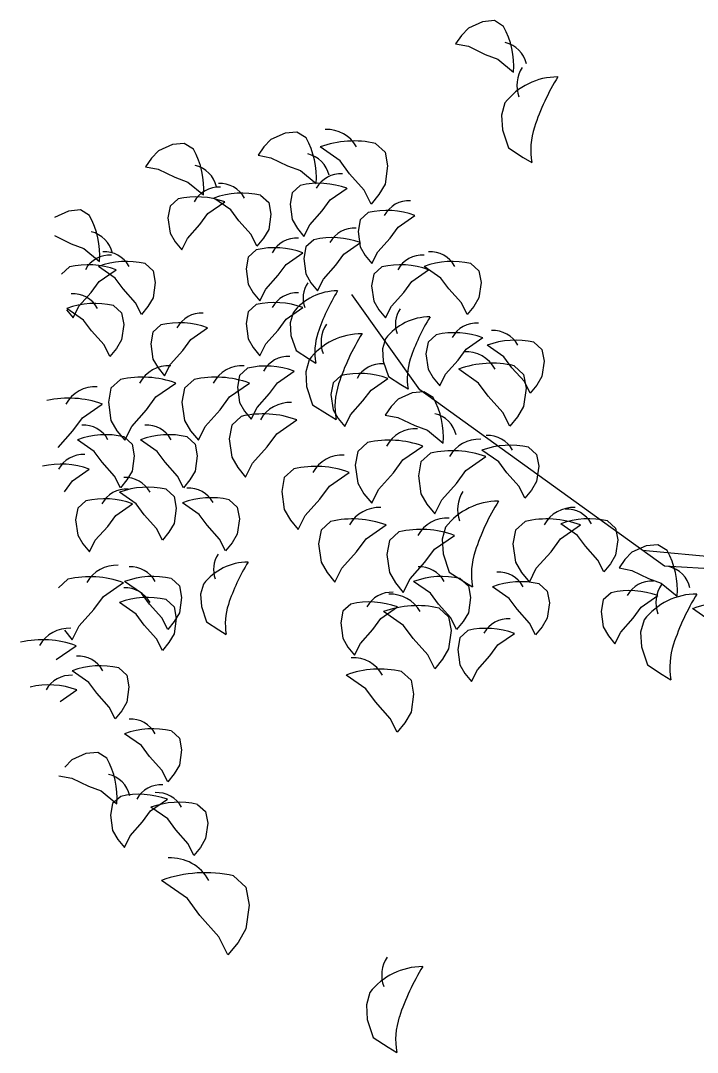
# Model space of a CAD drawing. Header units: metres. Extents: x 368 to 3789, y -155 to 1148.
# Drawn here: x 882.57 to 887.59, y 524.93 to 532.6 of the extents above; entities that cross this region are included whole.
import ezdxf

# ---------------------------------------------------------------- set-up
doc = ezdxf.new("R2010")
doc.units = ezdxf.units.M

# ---------------------------------------------------------------- blocks, each defined once
blk = doc.blocks.new('A$C09CF175E')
at = {"color": 74}
for p, q in [((797.3, 4434.8), (772.9, 4423.9)), ((817.7, 4436.7), (797.3, 4434.8)), ((833.6, 4426.8), (817.7, 4436.7)), ((772.9, 4423.9), (760.8, 4411.3)), ((760.8, 4411.3), (750.6, 4396.6)), ((750.6, 4396.6), (772.8, 4392.4)), ((772.8, 4392.4), (801.6, 4378.4)), ((801.6, 4378.4), (823.6, 4370.3)), ((823.6, 4370.3), (850.9, 4348)), ((835.9, 4294.8), (829.9, 4273.8)), ((829.9, 4273.8), (831.4, 4248.4)), ((456.5, 4242.6), (432.1, 4231.7)), ((476.9, 4244.5), (456.5, 4242.6)), ((492.8, 4234.6), (476.9, 4244.5)), ((831.4, 4248.4), (841.9, 4217.1)), ((262.1, 4222.7), (237.7, 4211.8)), ((282.5, 4224.6), (262.1, 4222.7)), ((298.4, 4214.7), (282.5, 4224.6)), ((432.1, 4231.7), (420, 4219.1)), ((612.5, 4224.7), (628.9, 4209.8)), ((237.7, 4211.8), (225.6, 4199.1)), ((420, 4219.1), (409.8, 4204.4)), ((409.8, 4204.4), (431.9, 4200.2)), ((551.2, 4194.8), (516.8, 4218.7)), ((628.9, 4209.8), (633.4, 4185.9)), ((841.9, 4217.1), (867.3, 4200.6)), ((225.6, 4199.1), (215.4, 4184.4)), ((215.4, 4184.4), (237.6, 4180.3)), ((431.9, 4200.2), (460.8, 4186.2)), ((460.8, 4186.2), (482.8, 4178.1)), ((567.6, 4172.4), (551.2, 4194.8)), ((633.4, 4185.9), (628.9, 4154.5)), ((867.3, 4200.6), (882.3, 4191.7)), ((237.6, 4180.3), (266.4, 4166.3)), ((482.8, 4178.1), (510.1, 4155.8)), ((593, 4144), (567.6, 4172.4)), ((266.4, 4166.3), (288.4, 4158.2)), ((288.4, 4158.2), (315.7, 4135.9)), ((482.7, 4152.4), (468.9, 4139.8)), ((628.9, 4154.5), (618.4, 4136.6)), ((414.2, 4135.4), (428.1, 4122.8)), ((468.9, 4139.8), (465.1, 4119.7)), ((534.3, 4127.2), (563.3, 4147.4)), ((605, 4120.1), (593, 4144)), ((618.4, 4136.6), (605, 4120.1)), ((257.8, 4116.4), (254.1, 4096.3)), ((271.7, 4129), (257.8, 4116.4)), ((323.3, 4103.8), (352.3, 4123.9)), ((362.6, 4110.3), (333.7, 4130.4)), ((428.1, 4122.8), (431.9, 4102.7)), ((465.1, 4119.7), (468.9, 4093.3)), ((520.5, 4108.4), (534.3, 4127.2)), ((82.7, 4108.1), (58.3, 4097.2)), ((103.1, 4110), (82.7, 4108.1)), ((119, 4100.2), (103.1, 4110)), ((254.1, 4096.3), (257.8, 4069.8)), ((309.5, 4084.9), (323.3, 4103.8)), ((376.5, 4091.4), (362.6, 4110.3)), ((431.9, 4102.7), (428.1, 4076.3)), ((499.1, 4084.5), (520.5, 4108.4)), ((599.9, 4105.5), (586.1, 4093)), ((651.6, 4080.4), (680.5, 4100.5)), ((288.1, 4061), (309.5, 4084.9)), ((397.9, 4067.5), (376.5, 4091.4)), ((468.9, 4093.3), (477.7, 4078.2)), ((477.7, 4078.2), (489, 4064.3)), ((489, 4064.3), (499.1, 4084.5)), ((586.1, 4093), (582.3, 4072.8)), ((637.7, 4061.5), (651.6, 4080.4)), ((58.2, 4065.7), (87, 4051.7)), ((257.8, 4069.8), (266.7, 4054.7)), ((278, 4040.9), (288.1, 4061)), ((407.9, 4047.4), (397.9, 4067.5)), ((419.3, 4061.2), (407.9, 4047.4)), ((428.1, 4076.3), (419.3, 4061.2)), ((582.3, 4072.8), (586.1, 4046.4)), ((616.3, 4037.6), (637.7, 4061.5)), ((87, 4051.7), (109, 4043.6)), ((109, 4043.6), (136.3, 4021.3)), ((266.7, 4054.7), (278, 4040.9)), ((492.3, 4046.1), (488.5, 4026)), ((506.2, 4058.7), (492.3, 4046.1)), ((557.8, 4033.5), (586.7, 4053.6)), ((586.1, 4046.4), (594.9, 4031.3)), ((392.7, 4028.7), (389, 4008.5)), ((406.6, 4041.2), (392.7, 4028.7)), ((458.2, 4016.1), (487.2, 4036.2)), ((488.5, 4026), (492.3, 3999.5)), ((543.9, 4014.6), (557.8, 4033.5)), ((594.9, 4031.3), (606.2, 4017.5)), ((606.2, 4017.5), (616.3, 4037.6)), ((84.1, 4011.8), (70.3, 3999.2)), ((163.1, 3992.4), (134.2, 4012.6)), ((135.7, 3986.6), (164.7, 4006.8)), ((214.7, 4017.6), (228.6, 4005)), ((389, 4008.5), (392.7, 3982.1)), ((444.4, 3997.2), (458.2, 4016.1)), ((522.5, 3990.7), (543.9, 4014.6)), ((623.4, 4011.8), (609.5, 3999.2)), ((675, 3986.6), (704, 4006.8)), ((725.4, 3992.4), (696.4, 4012.6)), ((777, 4017.6), (790.8, 4005)), ((177, 3973.6), (163.1, 3992.4)), ((228.6, 4005), (232.4, 3984.9)), ((423, 3973.3), (444.4, 3997.2)), ((492.3, 3999.5), (501.1, 3984.4)), ((512.5, 3970.6), (522.5, 3990.7)), ((609.5, 3999.2), (605.8, 3979.1)), ((739.2, 3973.6), (725.4, 3992.4)), ((790.8, 4005), (794.6, 3984.9)), ((121.9, 3967.8), (135.7, 3986.6)), ((198.4, 3949.7), (177, 3973.6)), ((232.4, 3984.9), (228.6, 3958.5)), ((392.7, 3982.1), (401.6, 3967)), ((412.9, 3953.2), (423, 3973.3)), ((501.1, 3984.4), (512.5, 3970.6)), ((605.8, 3979.1), (609.5, 3952.7)), ((661.2, 3967.8), (675, 3986.6)), ((760.6, 3949.7), (739.2, 3973.6)), ((794.6, 3984.9), (790.8, 3958.5)), ((100.5, 3943.9), (121.9, 3967.8)), ((228.6, 3958.5), (219.8, 3943.4)), ((401.6, 3967), (412.9, 3953.2)), ((639.8, 3943.9), (661.2, 3967.8)), ((790.8, 3958.5), (782, 3943.4)), ((79.1, 3937.6), (90.4, 3923.7)), ((108.7, 3919.9), (79.8, 3940.1)), ((90.4, 3923.7), (100.5, 3943.9)), ((160.3, 3945.1), (174.2, 3932.5)), ((208.4, 3929.5), (198.4, 3949.7)), ((219.8, 3943.4), (208.4, 3929.5)), ((406.6, 3946.6), (392.7, 3934)), ((458.2, 3921.4), (487.2, 3941.6)), ((609.5, 3952.7), (618.4, 3937.6)), ((618.4, 3937.6), (629.7, 3923.7)), ((629.7, 3923.7), (639.8, 3943.9)), ((770.7, 3929.5), (760.6, 3949.7)), ((782, 3943.4), (770.7, 3929.5)), ((122.6, 3901.1), (108.7, 3919.9)), ((174.2, 3932.5), (178, 3912.4)), ((392.7, 3934), (389, 3913.9)), ((444.4, 3902.6), (458.2, 3921.4)), ((470.2, 3932.6), (465.2, 3915)), ((144, 3877.2), (122.6, 3901.1)), ((178, 3912.4), (174.2, 3886)), ((242.1, 3911.7), (228.3, 3899.2)), ((293.7, 3886.6), (322.7, 3906.7)), ((389, 3913.9), (392.7, 3887.5)), ((423, 3878.7), (444.4, 3902.6)), ((465.2, 3915), (466.5, 3893.6)), ((174.2, 3886), (165.4, 3870.9)), ((228.3, 3899.2), (224.5, 3879)), ((279.9, 3867.7), (293.7, 3886.6)), ((392.7, 3887.5), (401.6, 3872.4)), ((466.5, 3893.6), (475.3, 3867.2)), ((629.7, 3887.8), (624.7, 3870.2)), ((703.3, 3882.1), (699.6, 3861.9)), ((717.2, 3894.7), (703.3, 3882.1)), ((768.8, 3869.5), (797.7, 3889.6)), ((885.8, 3881.7), (899.6, 3869.1)), ((154, 3857), (144, 3877.2)), ((165.4, 3870.9), (154, 3857)), ((224.5, 3879), (228.3, 3852.6)), ((258.5, 3843.8), (279.9, 3867.7)), ((401.6, 3872.4), (412.9, 3858.5)), ((412.9, 3858.5), (423, 3878.7)), ((475.3, 3867.2), (496.7, 3853.4)), ((624.7, 3870.2), (625.9, 3848.8)), ((754.9, 3850.6), (768.8, 3869.5)), ((834.2, 3856.5), (805.2, 3876.6)), ((899.6, 3869.1), (903.4, 3849)), ((228.3, 3852.6), (237.1, 3837.5)), ((498, 3851.6), (492, 3830.7)), ((496.7, 3853.4), (509.3, 3845.8)), ((625.9, 3848.8), (634.7, 3822.4)), ((699.6, 3861.9), (703.3, 3835.5)), ((733.5, 3826.7), (754.9, 3850.6)), ((848, 3837.6), (834.2, 3856.5)), ((903.4, 3849), (899.6, 3822.5)), ((237.1, 3837.5), (248.4, 3823.7)), ((248.4, 3823.7), (258.5, 3843.8)), ((391.6, 3837), (377.8, 3824.5)), ((443.3, 3811.9), (472.2, 3832)), ((492, 3830.7), (493.5, 3805.3)), ((703.3, 3835.5), (712.1, 3820.4)), ((790.4, 3811.3), (756, 3835.2)), ((869.4, 3813.7), (848, 3837.6)), ((851.7, 3841.2), (868.1, 3826.3)), ((172.3, 3817.1), (155.9, 3802.2)), ((233.6, 3787.2), (268, 3811.2)), ((299.3, 3817.1), (282.8, 3802.2)), ((360.6, 3787.2), (394.9, 3811.2)), ((377.8, 3824.5), (374, 3804.3)), ((429.4, 3793), (443.3, 3811.9)), ((539.2, 3811.8), (535.4, 3791.7)), ((553, 3824.4), (539.2, 3811.8)), ((604.7, 3799.2), (633.6, 3819.3)), ((634.7, 3822.4), (656.1, 3808.5)), ((712.1, 3820.4), (723.5, 3806.6)), ((723.5, 3806.6), (733.5, 3826.7)), ((806.8, 3788.9), (790.4, 3811.3)), ((868.1, 3826.3), (872.6, 3802.4)), ((879.5, 3793.6), (869.4, 3813.7)), ((899.6, 3822.5), (890.8, 3807.4)), ((155.9, 3802.2), (151.4, 3778.3)), ((282.8, 3802.2), (278.3, 3778.3)), ((374, 3804.3), (377.8, 3777.9)), ((408, 3769.1), (429.4, 3793)), ((493.5, 3805.3), (504, 3773.9)), ((590.8, 3780.3), (604.7, 3799.2)), ((675.8, 3794.3), (651.4, 3783.4)), ((656.1, 3808.5), (668.7, 3801)), ((696.1, 3796.2), (675.8, 3794.3)), ((712.1, 3786.4), (696.1, 3796.2)), ((872.6, 3802.4), (868.1, 3771)), ((890.8, 3807.4), (879.5, 3793.6)), ((106.6, 3751), (141, 3774.9)), ((151.4, 3778.3), (155.9, 3746.9)), ((217.2, 3764.8), (233.6, 3787.2)), ((278.3, 3778.3), (282.8, 3746.9)), ((344.1, 3764.8), (360.6, 3787.2)), ((377.8, 3777.9), (386.6, 3762.8)), ((535.4, 3791.7), (539.2, 3765.2)), ((569.4, 3756.4), (590.8, 3780.3)), ((651.4, 3783.4), (639.3, 3770.8)), ((832.3, 3760.5), (806.8, 3788.9)), ((191.7, 3736.4), (217.2, 3764.8)), ((318.7, 3736.4), (344.1, 3764.8)), ((386.6, 3762.8), (397.9, 3749)), ((397.9, 3749), (408, 3769.1)), ((504, 3773.9), (529.4, 3757.5)), ((529.4, 3757.5), (544.3, 3748.5)), ((539.2, 3765.2), (548, 3750.1)), ((639.3, 3770.8), (629.1, 3756.1)), ((844.2, 3736.6), (832.3, 3760.5)), ((868.1, 3771), (857.7, 3753.1)), ((90.2, 3728.6), (106.6, 3751)), ((155.9, 3746.9), (166.3, 3729)), ((282.8, 3746.9), (293.3, 3729)), ((380.9, 3753.7), (364.4, 3738.8)), ((442.2, 3723.8), (476.6, 3747.7)), ((548, 3750.1), (559.3, 3736.3)), ((559.3, 3736.3), (569.4, 3756.4)), ((629.1, 3756.1), (651.2, 3752)), ((651.2, 3752), (680.1, 3738)), ((857.7, 3753.1), (844.2, 3736.6)), ((64.8, 3700.2), (90.2, 3728.6)), ((166.3, 3729), (179.8, 3712.5)), ((179.8, 3712.5), (191.7, 3736.4)), ((293.3, 3729), (306.7, 3712.5)), ((306.7, 3712.5), (318.7, 3736.4)), ((364.4, 3738.8), (359.9, 3714.8)), ((425.7, 3701.4), (442.2, 3723.8)), ((680.1, 3738), (702, 3729.8)), ((702, 3729.8), (729.4, 3707.5)), ((126.9, 3693.4), (97.9, 3713.5)), ((178.5, 3718.6), (192.3, 3706)), ((192.3, 3706), (196.1, 3685.8)), ((235.7, 3693.4), (206.7, 3713.5)), ((287.3, 3718.6), (301.1, 3706)), ((301.1, 3706), (304.9, 3685.8)), ((359.9, 3714.8), (364.4, 3683.5)), ((598.5, 3708.4), (582.1, 3693.4)), ((140.7, 3674.5), (126.9, 3693.4)), ((196.1, 3685.8), (192.3, 3659.4)), ((249.5, 3674.5), (235.7, 3693.4)), ((304.9, 3685.8), (301.1, 3659.4)), ((400.3, 3673), (425.7, 3701.4)), ((582.1, 3693.4), (577.6, 3669.5)), ((659.8, 3678.5), (694.2, 3702.4)), ((707.3, 3690.3), (690.9, 3675.3)), ((825.1, 3675.3), (796.2, 3695.4)), ((876.7, 3700.4), (890.6, 3687.9)), ((890.6, 3687.9), (894.3, 3667.7)), ((162.1, 3650.6), (140.7, 3674.5)), ((270.9, 3650.6), (249.5, 3674.5)), ((364.4, 3683.5), (374.9, 3665.5)), ((388.3, 3649.1), (400.3, 3673)), ((577.6, 3669.5), (582.1, 3638.2)), ((643.4, 3656.1), (659.8, 3678.5)), ((690.9, 3675.3), (686.4, 3651.4)), ((768.6, 3660.4), (803, 3684.3)), ((839, 3656.4), (825.1, 3675.3)), ((89.4, 3642.5), (118.4, 3662.7)), ((172.2, 3630.5), (162.1, 3650.6)), ((192.3, 3659.4), (183.5, 3644.3)), ((281, 3630.5), (270.9, 3650.6)), ((301.1, 3659.4), (292.3, 3644.3)), ((374.9, 3665.5), (388.3, 3649.1)), ((471.6, 3663.1), (455.1, 3648.1)), ((532.9, 3633.2), (567.2, 3657.1)), ((617.9, 3627.7), (643.4, 3656.1)), ((686.4, 3651.4), (690.9, 3620)), ((752.2, 3638), (768.6, 3660.4)), ((860.4, 3632.5), (839, 3656.4)), ((894.3, 3667.7), (890.6, 3641.3)), ((75.6, 3623.7), (89.4, 3642.5)), ((183.5, 3644.3), (172.2, 3630.5)), ((292.3, 3644.3), (281, 3630.5)), ((455.1, 3648.1), (450.6, 3624.2)), ((516.4, 3610.8), (532.9, 3633.2)), ((582.1, 3638.2), (592.5, 3620.2)), ((726.8, 3609.6), (752.2, 3638)), ((870.4, 3612.4), (860.4, 3632.5)), ((890.6, 3641.3), (881.8, 3626.2)), ((199.4, 3602.8), (170.4, 3622.9)), ((251, 3627.9), (264.9, 3615.4)), ((264.9, 3615.4), (268.6, 3595.2)), ((450.6, 3624.2), (455.1, 3592.8)), ((592.5, 3620.2), (606, 3603.8)), ((606, 3603.8), (617.9, 3627.7)), ((690.9, 3620), (701.3, 3602.1)), ((881.8, 3626.2), (870.4, 3612.4)), ((112.5, 3607.9), (98.7, 3595.4)), ((164.2, 3582.8), (193.1, 3602.9)), ((213.2, 3583.9), (199.4, 3602.8)), ((308.2, 3584.6), (279.3, 3604.8)), ((359.8, 3609.8), (373.7, 3597.2)), ((373.7, 3597.2), (377.5, 3577.1)), ((491, 3582.4), (516.4, 3610.8)), ((701.3, 3602.1), (714.8, 3585.7)), ((714.8, 3585.7), (726.8, 3609.6)), ((98.7, 3595.4), (94.9, 3575.2)), ((150.3, 3563.9), (164.2, 3582.8)), ((234.6, 3560), (213.2, 3583.9)), ((268.6, 3595.2), (264.9, 3568.8)), ((322.1, 3565.8), (308.2, 3584.6)), ((455.1, 3592.8), (465.6, 3574.9)), ((479, 3558.5), (491, 3582.4)), ((94.9, 3575.2), (98.7, 3548.8)), ((128.9, 3540), (150.3, 3563.9)), ((264.9, 3568.8), (256, 3553.7)), ((343.5, 3541.9), (322.1, 3565.8)), ((377.5, 3577.1), (373.7, 3550.7)), ((465.6, 3574.9), (479, 3558.5)), ((535, 3572.5), (518.6, 3557.5)), ((596.3, 3542.6), (630.7, 3566.5)), ((733.5, 3562.8), (727.5, 3541.9)), ((870.6, 3572.5), (854.1, 3557.5)), ((931.9, 3542.6), (966.2, 3566.5)), ((961.1, 3548.4), (932.2, 3568.5)), ((1012.7, 3573.6), (1026.6, 3561)), ((98.7, 3548.8), (107.5, 3533.7)), ((244.7, 3539.9), (234.6, 3560)), ((256, 3553.7), (244.7, 3539.9)), ((373.7, 3550.7), (364.9, 3535.6)), ((518.6, 3557.5), (514.1, 3533.6)), ((652.9, 3554.3), (636.5, 3539.4)), ((714.2, 3524.4), (748.6, 3548.4)), ((854.1, 3557.5), (849.6, 3533.6)), ((975, 3529.5), (961.1, 3548.4)), ((1026.6, 3561), (1030.4, 3540.9)), ((107.5, 3533.7), (118.8, 3519.9)), ((118.8, 3519.9), (128.9, 3540)), ((353.5, 3521.7), (343.5, 3541.9)), ((364.9, 3535.6), (353.5, 3521.7)), ((514.1, 3533.6), (518.6, 3502.2)), ((579.9, 3520.2), (596.3, 3542.6)), ((636.5, 3539.4), (632, 3515.5)), ((727.5, 3541.9), (729, 3516.5)), ((849.6, 3533.6), (854.1, 3502.2)), ((915.4, 3520.2), (931.9, 3542.6)), ((996.4, 3505.6), (975, 3529.5)), ((1030.4, 3540.9), (1026.6, 3514.4)), ((1079.5, 3530.4), (1055.1, 3519.5)), ((1099.8, 3532.3), (1079.5, 3530.4)), ((1115.7, 3522.4), (1099.8, 3532.3)), ((554.5, 3491.8), (579.9, 3520.2)), ((632, 3515.5), (636.5, 3484.1)), ((697.8, 3502), (714.2, 3524.4)), ((729, 3516.5), (739.5, 3485.1)), ((890, 3491.8), (915.4, 3520.2)), ((1026.6, 3514.4), (1017.8, 3499.3)), ((1055.1, 3519.5), (1043, 3506.8)), ((518.6, 3502.2), (529, 3484.3)), ((542.5, 3467.9), (554.5, 3491.8)), ((672.4, 3473.6), (697.8, 3502)), ((854.1, 3502.2), (864.6, 3484.3)), ((878, 3467.9), (890, 3491.8)), ((1006.5, 3485.5), (996.4, 3505.6)), ((1017.8, 3499.3), (1006.5, 3485.5)), ((1043, 3506.8), (1032.8, 3492.2)), ((1032.8, 3492.2), (1054.9, 3488)), ((81.6, 3472.8), (65.2, 3457.8)), ((260.1, 3473.9), (273.9, 3461.3)), ((529, 3484.3), (542.5, 3467.9)), ((636.5, 3484.1), (646.9, 3466.2)), ((660.4, 3449.7), (672.4, 3473.6)), ((739.5, 3485.1), (764.9, 3468.7)), ((758.8, 3473.9), (772.7, 3461.3)), ((864.6, 3484.3), (878, 3467.9)), ((1054.9, 3488), (1083.8, 3474)), ((1083.8, 3474), (1105.7, 3465.9)), ((142.9, 3442.9), (177.3, 3466.8)), ((208.5, 3448.7), (179.5, 3468.8)), ((273.9, 3461.3), (277.7, 3441.2)), ((315.7, 3464.4), (310.7, 3446.8)), ((646.9, 3466.2), (660.4, 3449.7)), ((707.2, 3448.7), (678.3, 3468.8)), ((764.9, 3468.7), (779.8, 3459.7)), ((772.7, 3461.3), (776.5, 3441.2)), ((843.2, 3439.7), (814.3, 3459.8)), ((894.9, 3464.8), (908.7, 3452.2)), ((1105.7, 3465.9), (1133.1, 3443.6)), ((126.5, 3420.5), (142.9, 3442.9)), ((222.3, 3429.8), (208.5, 3448.7)), ((251, 3437.6), (264.9, 3425)), ((277.7, 3441.2), (273.9, 3414.7)), ((310.7, 3446.8), (312, 3425.4)), ((721.1, 3429.8), (707.2, 3448.7)), ((776.5, 3441.2), (772.7, 3414.7)), ((857.1, 3420.8), (843.2, 3439.7)), ((908.7, 3452.2), (912.5, 3432.1)), ((1005.5, 3436.9), (1001.8, 3416.8)), ((1019.4, 3449.5), (1005.5, 3436.9)), ((1071, 3424.3), (1100, 3444.4)), ((101.1, 3392.1), (126.5, 3420.5)), ((199.4, 3412.5), (170.4, 3432.6)), ((243.7, 3405.9), (222.3, 3429.8)), ((264.9, 3425), (268.6, 3404.9)), ((312, 3425.4), (320.8, 3399)), ((570, 3429.9), (556.1, 3417.4)), ((621.6, 3404.8), (650.6, 3424.9)), ((742.5, 3405.9), (721.1, 3429.8)), ((722.1, 3422.8), (738.6, 3407.9)), ((878.5, 3396.9), (857.1, 3420.8)), ((912.5, 3432.1), (908.7, 3405.7)), ((1057.1, 3405.4), (1071, 3424.3)), ((1194.1, 3397.9), (1159.7, 3421.9)), ((213.2, 3393.6), (199.4, 3412.5)), ((253.8, 3385.8), (243.7, 3405.9)), ((268.6, 3404.9), (264.9, 3378.5)), ((273.9, 3414.7), (265.1, 3399.7)), ((556.1, 3417.4), (552.4, 3397.2)), ((607.8, 3385.9), (621.6, 3404.8)), ((660.8, 3393), (626.4, 3416.9)), ((738.6, 3407.9), (743, 3384)), ((752.5, 3385.8), (742.5, 3405.9)), ((772.7, 3414.7), (763.9, 3399.7)), ((908.7, 3405.7), (899.9, 3390.6)), ((1001.8, 3416.8), (1005.5, 3390.3)), ((1035.7, 3381.5), (1057.1, 3405.4)), ((1076, 3402.4), (1070, 3381.4)), ((75.6, 3384.6), (89.1, 3368.2)), ((89.1, 3368.2), (101.1, 3392.1)), ((234.6, 3369.7), (213.2, 3393.6)), ((265.1, 3399.7), (253.8, 3385.8)), ((320.8, 3399), (342.2, 3385.2)), ((342.2, 3385.2), (354.8, 3377.6)), ((552.4, 3397.2), (556.1, 3370.8)), ((586.3, 3362), (607.8, 3385.9)), ((677.3, 3370.6), (660.8, 3393)), ((743, 3384), (738.6, 3352.6)), ((763.9, 3399.7), (752.5, 3385.8)), ((771.9, 3384.4), (758, 3371.8)), ((888.6, 3376.8), (878.5, 3396.9)), ((899.9, 3390.6), (888.6, 3376.8)), ((1005.5, 3390.3), (1014.3, 3375.2)), ((244.7, 3349.6), (234.6, 3369.7)), ((264.9, 3378.5), (256, 3363.4)), ((556.1, 3370.8), (564.9, 3355.7)), ((702.7, 3342.2), (677.3, 3370.6)), ((758, 3371.8), (754.3, 3351.7)), ((823.5, 3359.2), (852.5, 3379.3)), ((1014.3, 3375.2), (1025.7, 3361.4)), ((1025.7, 3361.4), (1035.7, 3381.5)), ((1070, 3381.4), (1071.5, 3356)), ((61.3, 3334.1), (95.7, 3358)), ((256, 3363.4), (244.7, 3349.6)), ((564.9, 3355.7), (576.3, 3341.9)), ((576.3, 3341.9), (586.3, 3362)), ((738.6, 3352.6), (728.1, 3334.7)), ((754.3, 3351.7), (758, 3325.2)), ((809.7, 3340.3), (823.5, 3359.2)), ((1071.5, 3356), (1082, 3324.7)), ((714.6, 3318.3), (702.7, 3342.2)), ((728.1, 3334.7), (714.6, 3318.3)), ((788.3, 3316.4), (809.7, 3340.3)), ((117.8, 3294.7), (88.8, 3314.8)), ((169.4, 3319.8), (183.2, 3307.2)), ((657.3, 3313.3), (673.8, 3298.3)), ((758, 3325.2), (766.9, 3310.2)), ((778.2, 3296.3), (788.3, 3316.4)), ((1082, 3324.7), (1107.4, 3308.2)), ((131.6, 3275.8), (117.8, 3294.7)), ((183.2, 3307.2), (187, 3287.1)), ((596, 3283.4), (561.6, 3307.3)), ((673.8, 3298.3), (678.3, 3274.4)), ((766.9, 3310.2), (778.2, 3296.3)), ((1107.4, 3308.2), (1122.4, 3299.3)), ((68, 3261.6), (96.9, 3281.7)), ((187, 3287.1), (183.2, 3260.7)), ((612.5, 3261), (596, 3283.4)), ((153, 3251.9), (131.6, 3275.8)), ((183.2, 3260.7), (174.4, 3245.6)), ((637.9, 3232.6), (612.5, 3261)), ((678.3, 3274.4), (673.8, 3243.1)), ((163.1, 3231.8), (153, 3251.9)), ((174.4, 3245.6), (163.1, 3231.8)), ((673.8, 3243.1), (663.3, 3225.1)), ((649.8, 3208.7), (637.9, 3232.6)), ((663.3, 3225.1), (649.8, 3208.7)), ((208.5, 3185.9), (179.5, 3206)), ((260.1, 3211.1), (273.9, 3198.5)), ((273.9, 3198.5), (277.7, 3178.4)), ((112.6, 3171.8), (88.2, 3160.9)), ((133, 3173.7), (112.6, 3171.8)), ((148.9, 3163.8), (133, 3173.7)), ((222.3, 3167), (208.5, 3185.9)), ((277.7, 3178.4), (273.9, 3151.9)), ((88.2, 3160.9), (76.1, 3148.3)), ((243.7, 3143.1), (222.3, 3167)), ((273.9, 3151.9), (265.1, 3136.8)), ((253.8, 3123), (243.7, 3143.1)), ((265.1, 3136.8), (253.8, 3123)), ((65.9, 3133.6), (88.1, 3129.4)), ((88.1, 3129.4), (116.9, 3115.4)), ((116.9, 3115.4), (138.9, 3107.3)), ((138.9, 3107.3), (166.2, 3085)), ((158.8, 3085.4), (155.1, 3065.3)), ((172.7, 3098), (158.8, 3085.4)), ((224.3, 3072.8), (253.3, 3093)), ((305.4, 3084.2), (319.3, 3071.6)), ((155.1, 3065.3), (158.8, 3038.9)), ((210.5, 3054), (224.3, 3072.8)), ((253.8, 3059), (224.9, 3079.2)), ((319.3, 3071.6), (323, 3051.5)), ((189.1, 3030.1), (210.5, 3054)), ((267.7, 3040.2), (253.8, 3059)), ((323, 3051.5), (319.3, 3025.1)), ((158.8, 3038.9), (167.7, 3023.8)), ((179, 3009.9), (189.1, 3030.1)), ((289.1, 3016.3), (267.7, 3040.2)), ((167.7, 3023.8), (179, 3009.9)), ((299.1, 2996.1), (289.1, 3016.3)), ((310.5, 3010), (299.1, 2996.1)), ((319.3, 3025.1), (310.5, 3010)), ((367.5, 2960.6), (388.9, 2941.2)), ((287.8, 2921.8), (243.1, 2952.8)), ((388.9, 2941.2), (394.7, 2910.1)), ((309.2, 2892.6), (287.8, 2921.8)), ((394.7, 2910.1), (388.9, 2869.3)), ((342.3, 2855.7), (309.2, 2892.6)), ((388.9, 2869.3), (375.3, 2846)), ((357.8, 2824.6), (342.3, 2855.7)), ((375.3, 2846), (357.8, 2824.6)), ((602.7, 2759.3), (596.8, 2738.4)), ((596.8, 2738.4), (598.2, 2713)), ((598.2, 2713), (608.7, 2681.6)), ((608.7, 2681.6), (634.1, 2665.1)), ((634.1, 2665.1), (649.1, 2656.2))]:
    blk.add_line(p, q, dxfattribs=at)
at = {"color": 45}
for p, q in [((688.9, 3799.7), (571.7, 3963.8)), ((1111, 3495.1), (688.9, 3799.7)), ((1603.4, 3471.7), (1073.3, 3522.3)), ((1509.6, 3471.7), (1111, 3495.1))]:
    blk.add_line(p, q, dxfattribs=at)
at = {"color": 74}
for centre, radius, start, end in [((709.2, 4358.2), 142, 355.8728, 28.8905), ((825.7, 4351.6), 48.5, 12.6587, 77.3289), ((912.5, 4324.8), 56.2, 146.2055, 200.3658), ((927.1, 4224.4), 115.2, 90, 142.3456), ((1274.2, 4125.2), 407.9, 148.2926, 161.7522), ((529.1, 4191.2), 57.6, 28.6267, 93.2969), ((1006.8, 4213.3), 126.4, 161.7522, 189.8723), ((368.4, 4166), 142, 355.8728, 28.8905), ((574.7, 4060.3), 168.7, 77.0651, 110.0828), ((174, 4146.1), 142, 355.8728, 28.8905), ((484.9, 4159.3), 48.5, 12.6587, 77.3289), ((290.5, 4139.4), 48.5, 12.6587, 77.3289), ((552.9, 4124.1), 48.5, 86.7031, 151.3733), ((341.9, 4100.7), 48.5, 86.7031, 151.3733), ((344, 4107.2), 48.5, 28.6267, 93.2969), ((514.5, 4014), 142, 69.9172, 102.9349), ((303.5, 3990.5), 142, 69.9172, 102.9349), ((382.4, 3997), 142, 77.0651, 110.0828), ((670.2, 4077.3), 48.5, 86.7031, 151.3733), ((-5.4, 4031.5), 142, 355.8728, 28.8905), ((631.7, 3967.1), 142, 69.9172, 102.9349), ((576.4, 4030.4), 48.5, 86.7031, 151.3733), ((111.1, 4024.9), 48.5, 12.6587, 77.3289), ((476.8, 4013), 48.5, 86.7031, 151.3733), ((538, 3920.2), 142, 69.9172, 102.9349), ((438.4, 3902.8), 142, 69.9172, 102.9349), ((154.3, 3983.6), 48.5, 86.7031, 151.3733), ((144.5, 3989.4), 48.5, 28.6267, 93.2969), ((693.6, 3983.6), 48.5, 86.7031, 151.3733), ((706.7, 3989.4), 48.5, 28.6267, 93.2969), ((115.9, 3873.4), 142, 69.9172, 102.9349), ((182.9, 3879.2), 142, 77.0651, 110.0828), ((655.2, 3873.4), 142, 69.9172, 102.9349), ((745.2, 3879.2), 142, 77.0651, 110.0828), ((534.7, 3957.9), 47.3, 146.2055, 200.3658), ((90.1, 3916.9), 48.5, 28.6267, 93.2969), ((476.8, 3918.4), 48.5, 86.7031, 151.3733), ((547, 3873.4), 97, 90, 142.3456), ((839.2, 3789.8), 343.4, 148.2926, 161.7522), ((128.5, 3806.7), 142, 77.0651, 110.0828), ((438.4, 3808.2), 142, 69.9172, 102.9349), ((694.2, 3913.1), 47.3, 146.2055, 200.3658), ((312.4, 3883.5), 48.5, 86.7031, 151.3733), ((706.5, 3828.5), 97, 90, 142.3456), ((998.7, 3745), 343.4, 148.2926, 161.7522), ((273.9, 3773.3), 142, 69.9172, 102.9349), ((574.6, 3881.6), 56.2, 146.2055, 200.3658), ((787.4, 3866.4), 48.5, 86.7031, 151.3733), ((815.6, 3853.4), 48.5, 28.6267, 93.2969), ((589.2, 3781.2), 115.2, 90, 142.3456), ((614.1, 3864.1), 106.4, 161.7522, 189.8723), ((936.2, 3682.1), 407.9, 148.2926, 161.7522), ((749, 3756.2), 142, 69.9172, 102.9349), ((854, 3743.2), 142, 77.0651, 110.0828), ((768.3, 3807.7), 57.6, 28.6267, 93.2969), ((461.9, 3808.8), 48.5, 86.7031, 151.3733), ((773.6, 3819.2), 106.4, 161.7522, 189.8723), ((255.7, 3783.6), 57.6, 86.7031, 151.3733), ((382.7, 3783.6), 57.6, 86.7031, 151.3733), ((423.4, 3698.6), 142, 69.9172, 102.9349), ((623.3, 3796.1), 48.5, 86.7031, 151.3733), ((813.9, 3676.8), 168.7, 77.0651, 110.0828), ((210.1, 3652.7), 168.7, 69.9172, 102.9349), ((337, 3652.7), 168.7, 69.9172, 102.9349), ((584.8, 3685.9), 142, 69.9172, 102.9349), ((128.8, 3747.3), 57.6, 86.7031, 151.3733), ((668.9, 3770.2), 126.4, 161.7522, 189.8723), ((83.1, 3616.5), 168.7, 69.9172, 102.9349), ((464.3, 3720.1), 57.6, 86.7031, 151.3733), ((587.7, 3717.8), 142, 355.8728, 28.8905), ((418.6, 3589.3), 168.7, 69.9172, 102.9349), ((704.2, 3711.1), 48.5, 12.6587, 77.3289), ((146.7, 3580.1), 142, 77.0651, 110.0828), ((108.2, 3690.3), 48.5, 28.6267, 93.2969), ((255.5, 3580.1), 142, 77.0651, 110.0828), ((217.1, 3690.3), 48.5, 28.6267, 93.2969), ((681.9, 3674.8), 57.6, 86.7031, 151.3733), ((636.3, 3544), 168.7, 69.9172, 102.9349), ((790.7, 3656.7), 57.6, 86.7031, 151.3733), ((844.9, 3562), 142, 77.0651, 110.0828), ((806.5, 3672.2), 48.5, 28.6267, 93.2969), ((108, 3639.5), 48.5, 86.7031, 151.3733), ((555, 3629.5), 57.6, 86.7031, 151.3733), ((745.1, 3525.8), 168.7, 69.9172, 102.9349), ((69.6, 3529.3), 142, 69.9172, 102.9349), ((509.3, 3498.7), 168.7, 69.9172, 102.9349), ((180.8, 3599.7), 48.5, 28.6267, 93.2969), ((182.8, 3579.7), 48.5, 86.7031, 151.3733), ((219.2, 3489.5), 142, 77.0651, 110.0828), ((289.6, 3581.6), 48.5, 28.6267, 93.2969), ((810.1, 3592.8), 56.2, 146.2055, 200.3658), ((144.3, 3469.5), 142, 69.9172, 102.9349), ((328, 3471.4), 142, 77.0651, 110.0828), ((824.7, 3492.4), 115.2, 90, 142.3456), ((1171.7, 3393.2), 407.9, 148.2926, 161.7522), ((618.4, 3538.9), 57.6, 86.7031, 151.3733), ((954, 3538.9), 57.6, 86.7031, 151.3733), ((942.5, 3545.3), 48.5, 28.6267, 93.2969), ((572.8, 3408), 168.7, 69.9172, 102.9349), ((736.3, 3520.8), 57.6, 86.7031, 151.3733), ((908.3, 3408), 168.7, 69.9172, 102.9349), ((981, 3435.1), 142, 77.0651, 110.0828), ((690.7, 3389.9), 168.7, 69.9172, 102.9349), ((380.2, 3489.7), 47.3, 146.2055, 200.3658), ((904.4, 3481.4), 126.4, 161.7522, 189.8723), ((991.4, 3453.8), 142, 355.8728, 28.8905), ((165, 3439.2), 57.6, 86.7031, 151.3733), ((189.9, 3445.6), 48.5, 28.6267, 93.2969), ((392.5, 3405.2), 97, 90, 142.3456), ((684.7, 3321.7), 343.4, 148.2926, 161.7522), ((688.6, 3445.6), 48.5, 28.6267, 93.2969), ((1107.9, 3447.1), 48.5, 12.6587, 77.3289), ((119.4, 3308.3), 168.7, 69.9172, 102.9349), ((228.3, 3335.4), 142, 77.0651, 110.0828), ((727, 3335.4), 142, 77.0651, 110.0828), ((824.6, 3436.6), 48.5, 28.6267, 93.2969), ((180.8, 3409.4), 48.5, 28.6267, 93.2969), ((863.1, 3326.4), 142, 77.0651, 110.0828), ((1089.6, 3421.2), 48.5, 86.7031, 151.3733), ((1152.6, 3432.4), 56.2, 146.2055, 200.3658), ((219.2, 3299.2), 142, 77.0651, 110.0828), ((640.2, 3401.7), 48.5, 86.7031, 151.3733), ((638.7, 3389.3), 57.6, 28.6267, 93.2969), ((1051.2, 3311), 142, 69.9172, 102.9349), ((1167.2, 3332), 115.2, 90, 142.3456), ((1514.2, 3232.8), 407.9, 148.2926, 161.7522), ((459.6, 3395.9), 106.4, 161.7522, 189.8723), ((601.8, 3291.5), 142, 69.9172, 102.9349), ((684.3, 3258.4), 168.7, 77.0651, 110.0828), ((1217.6, 3263.4), 168.7, 77.0651, 110.0828), ((842.1, 3356.1), 48.5, 86.7031, 151.3733), ((83.4, 3330.5), 57.6, 86.7031, 151.3733), ((803.7, 3245.9), 142, 69.9172, 102.9349), ((37.8, 3199.6), 168.7, 69.9172, 102.9349), ((1246.9, 3320.9), 126.4, 161.7522, 189.8723), ((99.2, 3291.6), 48.5, 28.6267, 93.2969), ((573.9, 3279.7), 57.6, 28.6267, 93.2969), ((137.6, 3181.4), 142, 77.0651, 110.0828), ((619.6, 3148.9), 168.7, 77.0651, 110.0828), ((86.6, 3258.5), 48.5, 86.7031, 151.3733), ((48.2, 3148.3), 142, 69.9172, 102.9349), ((189.9, 3182.8), 48.5, 28.6267, 93.2969), ((228.3, 3072.6), 142, 77.0651, 110.0828), ((24.5, 3095.2), 142, 355.8728, 28.8905), ((141, 3088.5), 48.5, 12.6587, 77.3289), ((242.9, 3069.7), 48.5, 86.7031, 151.3733), ((204.5, 2959.6), 142, 69.9172, 102.9349), ((235.2, 3056), 48.5, 28.6267, 93.2969), ((273.6, 2945.8), 142, 77.0651, 110.0828), ((259.1, 2917), 74.8, 28.6267, 93.2969), ((318.4, 2746.9), 219.3, 77.0651, 110.0828), ((679.3, 2789.3), 56.2, 146.2055, 200.3658), ((693.9, 2688.9), 115.2, 90, 142.3456), ((1041, 2589.7), 407.9, 148.2926, 161.7522), ((773.6, 2677.8), 126.4, 161.7522, 189.8723)]:
    blk.add_arc(centre, radius, start, end, dxfattribs=at)

msp = doc.modelspace()

# ---------------------------------------------------------------- block references
at = {"xscale": 0.00430364964322203, "yscale": 0.00430364964322203, "zscale": 0.00430364964322203}
msp.add_blockref('A$C09CF175E', (882.5655, 513.5027), dxfattribs=at)

doc.saveas('drawing.dxf')
